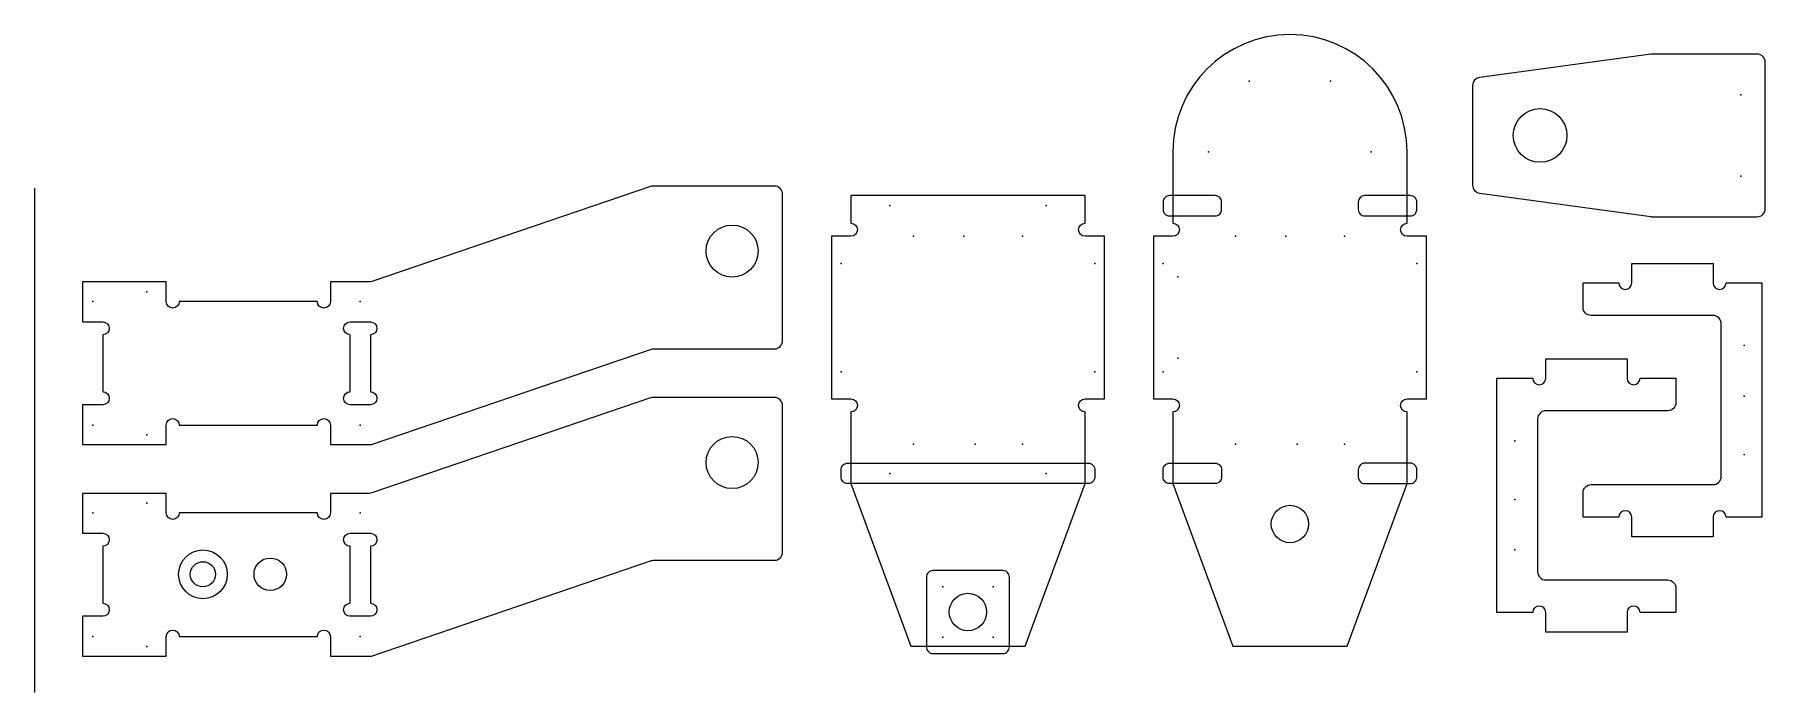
# Model space of a CAD drawing. Extents: x 0 to 1064, y 0 to 404.
import ezdxf

# ---------------------------------------------------------------- set-up
doc = ezdxf.new("R2010")
doc.units = 0
doc.layers.get('0').update_dxf_attribs({"linetype": 'CONTINUOUS'})
for name, color, linetype in [('FORATURA', 96, 'CONTINUOUS'), ('PROFILOESTERNO', 7, 'CONTINUOUS'), ('PROFILOINTERNO', 1, 'CONTINUOUS'), ('TASCA5MM', 5, 'CONTINUOUS')]:
    doc.layers.add(name, color=color, linetype=linetype)

msp = doc.modelspace()

# ---------------------------------------------------------------- linework, layer by layer
msp.add_line((0, 310), (0, 0))
at = {"layer": 'FORATURA'}
for p in [(746.9, 375.7), (796.9, 375.7), (1049.2, 367.4), (721.9, 332.4), (821.9, 332.4), (1049.2, 317.4), (525.9, 299.4), (621.9, 299.4), (540.4, 280.5), (571.4, 280.5), (607.4, 280.5), (738.4, 280.5), (769.4, 280.5), (805.4, 280.5), (495.9, 263.7), (651.9, 263.7), (693.9, 263.7), (849.9, 263.7), (69, 246.3), (702.9, 255.4), (35.7, 240.3), (200.2, 240.3), (1051.1, 213.2), (702.9, 205.4), (495.9, 197), (651.9, 197), (693.9, 197), (849.9, 197), (1051.1, 182.2), (35.7, 164.3), (200.2, 164.3), (69, 158.3), (540.4, 152.5), (578.4, 152.5), (607.4, 152.5), (738.4, 152.5), (776.4, 152.5), (805.4, 152.5), (910.2, 154.6), (1051.1, 146.2), (525.9, 134.6), (621.9, 134.6), (910.2, 118.6), (35.7, 110.3), (69, 116.3), (200.2, 110.3), (910.2, 87.6), (558.4, 64.9), (589.4, 64.9), (35.7, 34.3), (200.2, 34.3), (558.4, 33.9), (589.4, 33.9), (69, 28.3)]:
    msp.add_point(p, dxfattribs=at)
at = {"layer": 'PROFILOESTERNO'}
for points in [[(699.9, 180.4, -1), (699.9, 172.4), (699.9, 128.4), (736.7, 28.4), (807.1, 28.4), (843.9, 128.4), (843.9, 172.4, -1), (843.9, 180.4), (855.9, 180.4), (855.9, 280.4), (843.9, 280.4, -1), (843.9, 288.4), (843.9, 332.4, 1), (699.9, 332.4), (699.9, 288.4, -1), (699.9, 280.4), (687.9, 280.4), (687.9, 180.4)], [(994.6, 392.4, 0.033895), (993.9, 392.4), (888.6, 378, 0.375053), (884.2, 373.1), (884.2, 311.8, 0.375053), (888.6, 306.8), (993.9, 292.5, 0.033895), (994.6, 292.4), (1059.2, 292.4, 0.414214), (1064.2, 297.4), (1064.2, 387.4, 0.414214), (1059.2, 392.4)], [(29.4, 252.3), (29.4, 227.8), (41.9, 227.8, -1), (41.9, 219.8), (41.9, 184.8, -1), (41.9, 176.8), (29.4, 176.8), (29.4, 152.3), (80.9, 152.3), (80.9, 164.3, -1), (88.9, 164.3), (173.9, 164.3, -1), (181.9, 164.3), (181.9, 152.3), (207.1, 152.3), (379.3, 211, -0.068488), (380.6, 211.2), (454.9, 211.2, 0.414214), (459.9, 216.2), (459.9, 306.3, 0.414214), (454.9, 311.3), (380.6, 311.3, 0.068488), (379.3, 311.2), (207.4, 252.6, -0.08225), (205.7, 252.3), (181.9, 252.3), (181.9, 240.3, -1), (173.9, 240.3), (88.9, 240.3, -1), (80.9, 240.3), (80.9, 252.3)], [(501.9, 288.4, -1), (501.9, 280.4), (489.9, 280.4), (489.9, 180.4), (501.9, 180.4, -1), (501.9, 172.4), (501.9, 128.4), (538.7, 28.4), (609.1, 28.4), (645.9, 128.4), (645.9, 172.4, -1), (645.9, 180.4), (657.9, 180.4), (657.9, 280.4), (645.9, 280.4, -1), (645.9, 288.4), (645.9, 305.4), (501.9, 305.4)], [(957.1, 231.7, -0.414214), (952.1, 236.7), (952.1, 251.7), (974.1, 251.7, 1), (982.1, 251.7), (982.1, 263.7), (1032.1, 263.7), (1032.1, 251.7, 1), (1040.1, 251.7), (1062.1, 251.7), (1062.1, 107.7), (1040.1, 107.7, 1), (1032.1, 107.7), (1032.1, 95.7), (982.1, 95.7), (982.1, 107.7, 1), (974.1, 107.7), (952.1, 107.7), (952.1, 122.7, -0.414214), (957.1, 127.7), (1032.1, 127.7, 0.414214), (1037.1, 132.7), (1037.1, 226.7, 0.414214), (1032.1, 231.7)], [(1004.2, 69.1, -0.414214), (1009.2, 64.1), (1009.2, 49.1), (987.2, 49.1, 1), (979.2, 49.1), (979.2, 37.1), (929.2, 37.1), (929.2, 49.1, 1), (921.2, 49.1), (899.2, 49.1), (899.2, 193.1), (921.2, 193.1, 1), (929.2, 193.1), (929.2, 205.1), (979.2, 205.1), (979.2, 193.1, 1), (987.2, 193.1), (1009.2, 193.1), (1009.2, 178.1, -0.414214), (1004.2, 173.1), (929.2, 173.1, 0.414214), (924.2, 168.1), (924.2, 74.1, 0.414214), (929.2, 69.1)], [(80.9, 122.3), (29.4, 122.3), (29.4, 97.8), (41.9, 97.8, -1), (41.9, 89.8), (41.9, 54.8, -1), (41.9, 46.8), (29.4, 46.8), (29.4, 22.3), (80.9, 22.3), (80.9, 34.3, -1), (88.9, 34.3), (173.9, 34.3, -1), (181.9, 34.3), (181.9, 22.3), (207.1, 22.3), (379.3, 81, -0.068488), (380.6, 81.2), (454.9, 81.2, 0.414214), (459.9, 86.2), (459.9, 176.3, 0.414214), (454.9, 181.3), (380.6, 181.3, 0.068488), (379.3, 181.2), (207.4, 122.6, -0.08225), (205.7, 122.3), (181.9, 122.3), (181.9, 110.3, -1), (173.9, 110.3), (88.9, 110.3, -1), (80.9, 110.3)]]:
    msp.add_lwpolyline(points, format="xyb", close=True, dxfattribs=at)
at = {"layer": 'PROFILOINTERNO'}
for points in [[(194, 227.8), (206.5, 227.8, -1), (206.5, 219.8), (206.5, 184.8, -1), (206.5, 176.8), (194, 176.8, -1), (194, 184.8), (194, 219.8, -1)], [(194, 97.8), (206.5, 97.8, -1), (206.5, 89.8), (206.5, 54.8, -1), (206.5, 46.8), (194, 46.8, -1), (194, 54.8), (194, 89.8, -1)]]:
    msp.add_lwpolyline(points, format="xyb", close=True, dxfattribs=at)
for centre, radius in [((925.7, 342.4), 16.5), ((428.9, 271.3), 16), ((428.9, 141.3), 16), ((771.9, 103.5), 11.5), ((103.5, 72.6), 7.75), ((144.9, 72.6), 10), ((573.9, 49.4), 11.5)]:
    msp.add_circle(centre, radius, dxfattribs=at)
at = {"layer": 'TASCA5MM'}
for points in [[(697.9, 292.9), (725.9, 292.9, 0.414214), (729.9, 296.9), (729.9, 301.4, 0.414214), (725.9, 305.4), (697.9, 305.4, 0.414214), (693.9, 301.4), (693.9, 296.9, 0.414214)], [(849.9, 296.9), (849.9, 301.4, 0.414214), (845.9, 305.4), (817.9, 305.4, 0.414214), (813.9, 301.4), (813.9, 296.9, 0.414214), (817.9, 292.9), (845.9, 292.9, 0.414214)], [(651.9, 136.9), (651.9, 132.4, -0.414214), (647.9, 128.4), (499.9, 128.4, -0.414214), (495.9, 132.4), (495.9, 136.9, -0.414214), (499.9, 140.9), (647.9, 140.9, -0.414214)], [(693.9, 132.4), (693.9, 136.9, -0.414214), (697.9, 140.9), (725.9, 140.9, -0.414214), (729.9, 136.9), (729.9, 132.4, -0.414214), (725.9, 128.4), (697.9, 128.4, -0.414214)], [(849.9, 132.4), (849.9, 136.9, 0.414214), (845.9, 140.9), (817.9, 140.9, 0.414214), (813.9, 136.9), (813.9, 132.4, 0.414214), (817.9, 128.4), (845.9, 128.4, 0.414214)], [(548.4, 27.9, 0.414214), (552.4, 23.9), (595.4, 23.9, 0.414214), (599.4, 27.9), (599.4, 70.9, 0.414214), (595.4, 74.9), (552.4, 74.9, 0.414214), (548.4, 70.9)]]:
    msp.add_lwpolyline(points, format="xyb", close=True, dxfattribs=at)
msp.add_circle((103.5, 72.6), 15, dxfattribs=at)

doc.saveas('drawing.dxf')
